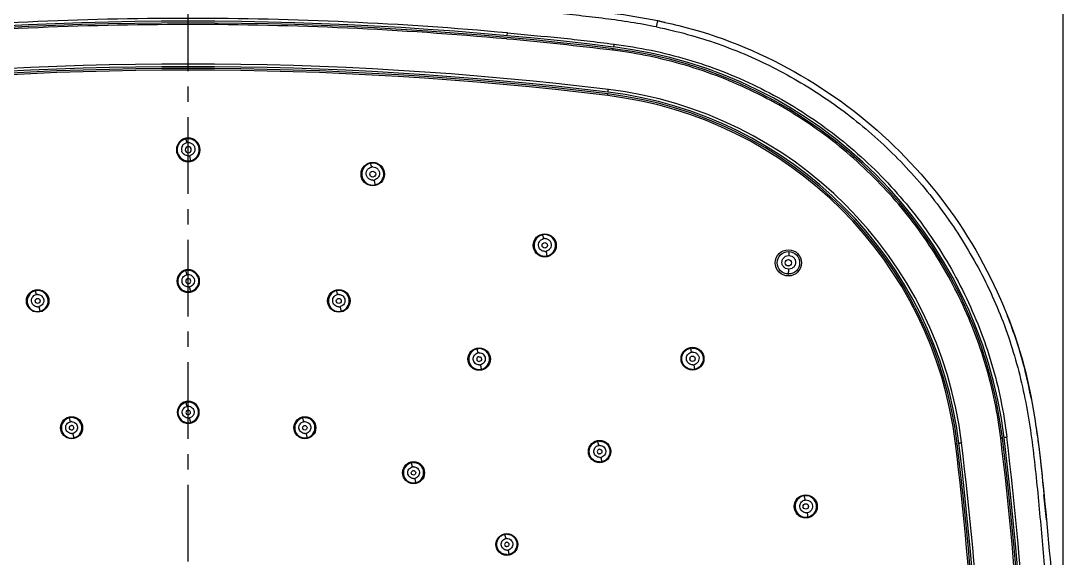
# Model space of a CAD drawing. Extents: x 60834 to 61254, y -28661 to -28364.
# Drawn here: x 60974.4 to 61093.5, y -28491.6 to -28430.2 of the extents above; entities that cross this region are included whole.
import ezdxf

# ---------------------------------------------------------------- set-up
doc = ezdxf.new("R2010")
doc.units = 0
doc.header["$LTSCALE"] = 7
doc.header["$MEASUREMENT"] = 0
doc.linetypes.add('CENTER', pattern=[2, 1.25, -0.25, 0.25, -0.25])
for name, color, linetype in [('08_ALL_FEATURES', 7, 'CONTINUOUS'), ('CL', 1, 'CENTER'), ('DIM', 2, 'CONTINUOUS')]:
    doc.layers.add(name, color=color, linetype=linetype)

msp = doc.modelspace()

# ---------------------------------------------------------------- linework, layer by layer
at = {"layer": '08_ALL_FEATURES', "color": 7, "linetype": 'Continuous'}
for p, q in [((60993.49, -28430.67), (60993.38, -28430.67)), ((61047.02, -28430.95), (61047.16, -28430.25)), ((61029.95, -28431.94), (61029.97, -28431.63)), ((61029.91, -28432.32), (61029.86, -28432.32)), ((61042.14, -28432.92), (61042.18, -28432.92)), ((61081.87, -28478.42), (61081.88, -28478.46)), ((61087.05, -28477.79), (61087.05, -28477.83))]:
    msp.add_line(p, q, dxfattribs=at)
for centre, radius in [((61014.58, -28447.76), 1.34), ((61014.58, -28447.76), 0.338), ((61034.24, -28455.9), 1.32), ((61034.24, -28455.9), 0.314), ((61062.08, -28457.9), 1.5), ((61062.09, -28457.89), 1.28), ((61062.08, -28457.89), 0.363), ((60976.28, -28462.25), 1.29), ((61010.7, -28462.25), 1.29), ((60976.28, -28462.25), 0.287), ((61010.7, -28462.25), 0.287), ((61026.74, -28468.89), 1.28), ((61051.12, -28468.85), 1.31), ((61051.12, -28468.86), 0.305), ((60980.16, -28476.74), 1.26), ((61006.82, -28476.74), 1.26), ((61040.51, -28479.46), 1.28), ((61019.24, -28481.88), 1.26), ((61064.07, -28485.73), 1.32), ((61064.07, -28485.73), 0.314), ((61029.9, -28490.07), 1.25)]:
    msp.add_circle(centre, radius, dxfattribs=at)
for centre, radius, start, end in [((60993.49, -28832.74), 402.45, 83.0622, 96.9378), ((60993.49, -28832.74), 402.25, 83.0622, 96.9378), ((60993.49, -28832.58), 402.61, 90.0151, 95.1995), ((60993.48, -28832.5), 401.83, 90.0148, 95.2007), ((60993.49, -28832.49), 402.52, 84.7996, 90), ((60993.49, -28832.59), 401.92, 84.8077, 90), ((61035.23, -28489.63), 60.56, 77.8154, 78.6313), ((60993.7, -28830.34), 399.66, 83.0512, 84.8025), ((61035.91, -28484.06), 51.2, 6.9378, 83.0622), ((61035.91, -28484.06), 51, 6.9378, 83.0622), ((60993.49, -28832.51), 397.33, 83.0574, 96.9423), ((60993.49, -28832.74), 397.25, 83.0622, 96.9378), ((60993.49, -28832.74), 397.05, 83.0622, 96.9378), ((60993.49, -28832.52), 396.64, 83.0573, 96.9426), ((61035.91, -28484.06), 45.61, 6.9502, 83.0466), ((61035.91, -28484.06), 45.8, 6.9378, 83.0622), ((61035.91, -28484.06), 46, 6.9378, 83.0622), ((61022.29, -28435.81), 19.35, 352.7586, 353.208), ((61035.91, -28484.06), 46.31, 7.0008, 83.0485), ((60993.49, -28444.98), 1.35, 90.0113, 269.9887), ((60993.49, -28444.98), 1.27, 101.3871, 269.9998), ((60993.48, -28444.97), 1.25, 89.7988, 101.3225), ((60993.49, -28444.98), 1.35, 270.0113, 89.9887), ((60993.49, -28444.98), 1.27, 281.4328, 90), ((60993.47, -28444.91), 0.757, 148.421, 197.1143), ((60993.49, -28444.98), 0.347, 90.0037, 269.9963), ((60993.49, -28444.93), 0.782, 90.0279, 101.127), ((60993.49, -28444.98), 0.347, 270.0038, 89.9962), ((60993.49, -28444.9), 0.777, 264.6391, 269.8906), ((60993.49, -28444.89), 0.781, 270.0218, 281.1278), ((60993.49, -28444.99), 1.25, 269.8256, 281.3696), ((61014.58, -28447.76), 1.26, 101.2224, 269.9893), ((61014.58, -28447.74), 1.24, 89.8126, 101.1599), ((61014.59, -28447.7), 0.758, 90.2366, 101.2544), ((61014.58, -28447.76), 1.26, 281.2784, 90.0106), ((61014.59, -28447.7), 0.749, 270.1337, 281.3044), ((61014.58, -28447.77), 1.24, 269.8214, 281.2181), ((61034.24, -28455.9), 1.23, 100.9322, 269.9735), ((61034.23, -28455.89), 1.22, 89.8348, 100.8744), ((61034.24, -28455.9), 1.23, 280.9967, 90.0264), ((61034.25, -28455.86), 0.736, 90.5128, 100.9412), ((61034.24, -28455.91), 1.22, 269.8185, 280.9424), ((61034.25, -28455.86), 0.728, 270.4156, 280.986), ((61062.13, -28457.84), 0.783, 87.6319, 93.4698), ((60993.49, -28459.98), 1.3, 90.0055, 269.9945), ((60993.49, -28459.98), 1.21, 101.7036, 269.9999), ((60993.48, -28459.97), 1.2, 89.8113, 101.6426), ((60993.49, -28459.95), 0.716, 90.02, 101.6146), ((60993.49, -28459.98), 1.3, 270.0055, 89.9945), ((60993.49, -28459.98), 1.21, 281.7301, 90), ((61062.08, -28457.93), 1.25, 267.6624, 269.9231), ((61062.13, -28457.84), 0.784, 267.6252, 273.5069), ((60993.49, -28459.98), 0.292, 90.0015, 269.9985), ((60993.49, -28459.98), 0.292, 270.0021, 89.9979), ((60993.49, -28459.94), 0.716, 270.0201, 281.6122), ((60976.28, -28462.26), 1.2, 101.8888, 89.9941), ((60976.27, -28462.24), 1.19, 89.8064, 101.8267), ((60976.27, -28462.22), 0.711, 89.9259, 101.8247), ((60993.49, -28459.99), 1.2, 269.8501, 281.6751), ((61010.7, -28462.25), 1.2, 101.5637, 269.994), ((61010.69, -28462.24), 1.19, 89.8176, 101.5039), ((61010.7, -28462.22), 0.711, 90.1122, 101.4681), ((61010.7, -28462.25), 1.2, 281.5971, 90.0059), ((60976.27, -28462.21), 0.711, 269.9248, 281.8227), ((61010.7, -28462.21), 0.711, 270.113, 281.4663), ((61010.7, -28462.26), 1.19, 269.8453, 281.5432), ((61026.74, -28468.89), 1.19, 101.2913, 269.9836), ((61026.73, -28468.88), 1.18, 89.8289, 101.2339), ((61026.74, -28468.89), 1.19, 281.3337, 90.0163), ((61051.11, -28468.84), 1.21, 89.8833, 99.9661), ((61026.74, -28468.87), 0.698, 90.3046, 101.2254), ((61051.15, -28468.83), 0.726, 91.3576, 100.0612), ((61026.74, -28468.9), 1.18, 269.8376, 281.2822), ((61026.74, -28468.86), 0.698, 270.3041, 281.2223), ((61051.12, -28468.87), 1.21, 269.7914, 280.0779), ((61051.15, -28468.83), 0.719, 271.2827, 280.1003), ((60993.49, -28474.98), 1.26, 90.0044, 269.9956), ((60993.48, -28474.97), 1.16, 89.8146, 101.7823), ((60993.49, -28474.98), 1.26, 270.0044, 89.9956), ((60993.49, -28474.98), 1.18, 281.8646, 89.9955), ((61026.33, -28485.58), 64.67, 10.789, 11.347), ((60993.49, -28474.99), 1.17, 101.8476, 281.8071), ((60993.49, -28474.96), 0.68, 90.0203, 101.7966), ((60980.16, -28476.75), 1.17, 101.9693, 89.9918), ((60980.15, -28476.73), 1.16, 89.8115, 101.9032), ((60980.16, -28476.72), 0.678, 89.9529, 101.9258), ((60993.49, -28474.96), 0.671, 269.9395, 281.8752), ((61006.82, -28476.75), 1.16, 101.7485, 89.999), ((61006.81, -28476.73), 1.16, 89.8182, 101.6842), ((61006.82, -28476.72), 0.678, 90.0879, 101.6956), ((60980.16, -28476.72), 0.669, 269.8731, 282.0036), ((61006.82, -28476.72), 0.669, 270.0094, 281.7721), ((61040.51, -28479.45), 1.17, 89.8583, 100.5554), ((60687.51, -28526.48), 396.58, 359.9995, 6.943), ((60687.24, -28526.49), 397.05, 353.0622, 6.9378), ((60687.24, -28526.49), 397.25, 353.0622, 6.9378), ((61084.15, -28497.58), 19.25, 96.7876, 97.2428), ((60687.76, -28526.47), 397.03, 359.9973, 6.9449), ((60687.55, -28526.48), 401.75, 359.9995, 6.9431), ((60687.24, -28526.49), 402.25, 353.0622, 6.9378), ((60687.24, -28526.49), 402.45, 353.0622, 6.9378), ((60687.72, -28526.47), 402.28, 359.9981, 6.9446), ((61040.53, -28479.44), 0.691, 90.8425, 100.5593), ((61019.24, -28481.89), 1.16, 101.5413, 90.0061), ((61019.23, -28481.87), 1.16, 89.8247, 101.4787), ((61040.51, -28479.47), 1.18, 269.8159, 280.6341), ((61040.53, -28479.45), 0.682, 270.7652, 280.6018), ((61019.24, -28481.87), 0.672, 90.2254, 101.5112), ((61019.24, -28481.86), 0.672, 270.2254, 281.509), ((61064.07, -28485.73), 1.23, 98.9313, 269.8881), ((61064.07, -28485.71), 1.21, 92.0048, 98.9099), ((61064.07, -28485.73), 1.23, 279.0911, 92.0196), ((60546.75, -28539.44), 547.32, 5.4714, 5.7725), ((61064.12, -28485.72), 0.729, 92.1606, 98.9858), ((61064.12, -28485.73), 0.725, 272.1288, 278.9888), ((61064.07, -28485.75), 1.22, 269.76, 279.0598), ((61029.9, -28490.06), 1.15, 89.8429, 100.9961), ((61029.92, -28490.06), 0.668, 90.5982, 101.0349), ((61029.91, -28490.08), 1.16, 269.8318, 281.0521), ((61029.92, -28490.05), 0.668, 270.5984, 281.0344)]:
    msp.add_arc(centre, radius, start, end, dxfattribs=at)
for points, knots in [([(61047.16, -28430.25), (61045.42, -28429.9), (61041.91, -28429.35), (61036.62, -28428.77), (61031.34, -28428.25), (61024.3, -28427.64), (61015.49, -28427.03), (61004.9, -28426.6), (60990.76, -28426.39), (60973.09, -28426.8), (60958.99, -28427.91), (60951.97, -28428.62)], [0, 0, 0, 0, 0.055866, 0.111568, 0.167103, 0.22262, 0.333628, 0.444646, 0.555741, 0.778014, 1, 1, 1, 1]), ([(61047.02, -28430.95), (61045.08, -28430.55), (61042.13, -28430.1), (61038.19, -28429.65), (61035.23, -28429.34), (61032.26, -28429.05), (61028.31, -28428.69), (61021.39, -28428.13), (61011.49, -28427.53), (60999.59, -28427.17), (60987.68, -28427.17), (60975.78, -28427.52), (60963.89, -28428.23), (60955.98, -28428.93), (60952.04, -28429.31)], [0, 0, 0, 0, 0.062491, 0.093764, 0.125027, 0.156277, 0.187521, 0.250011, 0.37501, 0.500006, 0.625003, 0.750002, 0.875001, 1, 1, 1, 1]), ([(61047.16, -28430.25), (61048.24, -28430.47), (61053.94, -28431.77), (61063.83, -28435.96), (61075.27, -28444.74), (61084, -28456.12), (61089.66, -28469.48), (61091.28, -28483.68), (61092.57, -28497.94), (61093.32, -28512.21), (61093.49, -28521.73), (61093.49, -28526.49)], [0, 0, 0, 0, 0.028029, 0.149526, 0.271022, 0.392518, 0.514015, 0.635511, 0.757007, 0.878504, 1, 1, 1, 1]), ([(61029.97, -28431.63), (61032, -28431.81), (61036.06, -28432.19), (61040.12, -28432.63), (61042.14, -28432.92)], [0, 0, 0, 0, 0.5, 1, 1, 1, 1]), ([(61047.02, -28430.95), (61049.4, -28431.43), (61054.1, -28432.72), (61060.81, -28435.63), (61067.06, -28439.41), (61072.75, -28443.99), (61077.79, -28449.28), (61082.06, -28455.21), (61084.97, -28460.56), (61086.82, -28465.06), (61087.96, -28468.53), (61088.87, -28472.06), (61089.79, -28476.83), (61090.34, -28481.66), (61090.8, -28486.5), (61091.24, -28491.33), (61091.74, -28497.38), (61092.21, -28504.65), (61092.54, -28511.92), (61092.74, -28519.2), (61092.79, -28524.06), (61092.79, -28526.49)], [0, 0, 0, 0, 0.062498, 0.125001, 0.187496, 0.249997, 0.312492, 0.374998, 0.437518, 0.468789, 0.500072, 0.531356, 0.562607, 0.625099, 0.656361, 0.687607, 0.750073, 0.81255, 0.875037, 0.93752, 1, 1, 1, 1]), ([(61042.14, -28432.92), (61042.14, -28432.95), (61042.13, -28433.01), (61042.12, -28433.08), (61042.11, -28433.13), (61042.11, -28433.17), (61042.11, -28433.2), (61042.1, -28433.22), (61042.1, -28433.23), (61042.1, -28433.23)], [0, 0, 0, 0, 0.345195, 0.525209, 0.688564, 0.821383, 0.919072, 0.979361, 1, 1, 1, 1]), ([(61042.18, -28432.92), (61045.01, -28433.27), (61050.61, -28434.43), (61058.59, -28437.54), (61065.96, -28441.91), (61072.49, -28447.46), (61078.04, -28453.99), (61082.42, -28461.37), (61085.54, -28469.35), (61086.7, -28474.96), (61087.05, -28477.79)], [0, 0, 0, 0, 0.124953, 0.249901, 0.374875, 0.499798, 0.624776, 0.749698, 0.874894, 1, 1, 1, 1]), ([(61042.05, -28433.62), (61042.06, -28433.59), (61042.06, -28433.55), (61042.07, -28433.5), (61042.07, -28433.46), (61042.08, -28433.45), (61042.07, -28433.44), (61042.08, -28433.43), (61042.08, -28433.43)], [0, 0, 0, 0, 0.390303, 0.720488, 0.841521, 0.928782, 0.981764, 1, 1, 1, 1]), ([(61086.36, -28477.92), (61086.02, -28475.13), (61084.88, -28469.6), (61081.8, -28461.71), (61077.49, -28454.43), (61072.01, -28447.98), (61065.56, -28442.5), (61058.28, -28438.18), (61050.39, -28435.1), (61044.85, -28433.96), (61042.06, -28433.61)], [0, 0, 0, 0, 0.124961, 0.249902, 0.374878, 0.4998, 0.624775, 0.749698, 0.874891, 1, 1, 1, 1]), ([(61041.43, -28438.79), (61041.43, -28438.77), (61041.43, -28438.72), (61041.44, -28438.66), (61041.44, -28438.63), (61041.45, -28438.61), (61041.45, -28438.6), (61041.45, -28438.59), (61041.45, -28438.59)], [0, 0, 0, 0, 0.386327, 0.717961, 0.840189, 0.928374, 0.98184, 1, 1, 1, 1]), ([(61041.47, -28438.39), (61041.47, -28438.39), (61041.47, -28438.39), (61041.47, -28438.38), (61041.48, -28438.37), (61041.48, -28438.36), (61041.48, -28438.35)], [0, 0, 0, 0, 0.065346, 0.256409, 0.569353, 1, 1, 1, 1]), ([(61041.48, -28438.35), (61041.48, -28438.35), (61041.48, -28438.31), (61041.49, -28438.27), (61041.49, -28438.24)], [0, 0, 0, 0, 0.197507, 1, 1, 1, 1]), ([(60993.34, -28444.16), (60993.33, -28444.11), (60993.3, -28444.01), (60993.28, -28443.89), (60993.26, -28443.82), (60993.25, -28443.78), (60993.24, -28443.76), (60993.24, -28443.74), (60993.24, -28443.74)], [0, 0, 0, 0, 0.371457, 0.700572, 0.826913, 0.919625, 0.976625, 1, 1, 1, 1]), ([(60992.83, -28444.51), (60992.88, -28444.42), (60993.03, -28444.27), (60993.23, -28444.18), (60993.34, -28444.16)], [0, 0, 0, 0, 0.499035, 1, 1, 1, 1]), ([(60993.49, -28444.15), (60993.59, -28444.15), (60993.81, -28444.19), (60993.99, -28444.32), (60994.06, -28444.4)], [0, 0, 0, 0, 0.500813, 1, 1, 1, 1]), ([(60994.06, -28444.4), (60994.13, -28444.48), (60994.24, -28444.67), (60994.27, -28444.89), (60994.25, -28445)], [0, 0, 0, 0, 0.500565, 1, 1, 1, 1]), ([(60993.42, -28445.67), (60993.32, -28445.66), (60993.13, -28445.61), (60992.97, -28445.49), (60992.91, -28445.41)], [0, 0, 0, 0, 0.501062, 1, 1, 1, 1]), ([(60994.15, -28445.3), (60994.09, -28445.39), (60993.94, -28445.55), (60993.74, -28445.64), (60993.64, -28445.66)], [0, 0, 0, 0, 0.499078, 1, 1, 1, 1]), ([(60993.64, -28445.66), (60993.65, -28445.72), (60993.67, -28445.82), (60993.69, -28445.95), (60993.71, -28446.04), (60993.72, -28446.11), (60993.73, -28446.17), (60993.74, -28446.2), (60993.74, -28446.22), (60993.74, -28446.22)], [0, 0, 0, 0, 0.346049, 0.522495, 0.68417, 0.818594, 0.917149, 0.976591, 1, 1, 1, 1]), ([(61013.94, -28447.31), (61013.99, -28447.22), (61014.14, -28447.06), (61014.34, -28446.97), (61014.44, -28446.95)], [0, 0, 0, 0, 0.499159, 1, 1, 1, 1]), ([(61014.44, -28446.95), (61014.43, -28446.9), (61014.41, -28446.8), (61014.38, -28446.68), (61014.36, -28446.6), (61014.35, -28446.56), (61014.34, -28446.54), (61014.34, -28446.53), (61014.34, -28446.53)], [0, 0, 0, 0, 0.371159, 0.700405, 0.826571, 0.919473, 0.976517, 1, 1, 1, 1]), ([(61014.58, -28446.94), (61014.69, -28446.94), (61014.9, -28446.98), (61015.08, -28447.11), (61015.15, -28447.19)], [0, 0, 0, 0, 0.500539, 1, 1, 1, 1]), ([(61014.59, -28448.45), (61014.48, -28448.45), (61014.27, -28448.41), (61014.09, -28448.28), (61014.02, -28448.2)], [0, 0, 0, 0, 0.500535, 1, 1, 1, 1]), ([(61015.23, -28448.08), (61015.18, -28448.17), (61015.03, -28448.33), (61014.84, -28448.42), (61014.73, -28448.44)], [0, 0, 0, 0, 0.499238, 1, 1, 1, 1]), ([(61014.73, -28448.44), (61014.75, -28448.5), (61014.76, -28448.6), (61014.79, -28448.72), (61014.8, -28448.81), (61014.81, -28448.88), (61014.82, -28448.94), (61014.83, -28448.97), (61014.83, -28448.99), (61014.83, -28448.99)], [0, 0, 0, 0, 0.348859, 0.525204, 0.686172, 0.819282, 0.917439, 0.976621, 1, 1, 1, 1]), ([(61034.11, -28455.13), (61034.1, -28455.08), (61034.08, -28454.98), (61034.05, -28454.85), (61034.03, -28454.77), (61034.02, -28454.73), (61034.01, -28454.71), (61034.01, -28454.69), (61034, -28454.69)], [0, 0, 0, 0, 0.368008, 0.698327, 0.825409, 0.919001, 0.976353, 1, 1, 1, 1]), ([(61033.62, -28455.48), (61033.67, -28455.39), (61033.82, -28455.24), (61034.01, -28455.15), (61034.11, -28455.13)], [0, 0, 0, 0, 0.499522, 1, 1, 1, 1]), ([(61034.24, -28455.12), (61034.34, -28455.12), (61034.55, -28455.16), (61034.72, -28455.29), (61034.79, -28455.36)], [0, 0, 0, 0, 0.500151, 1, 1, 1, 1]), ([(61034.25, -28456.59), (61034.1, -28456.59), (61033.78, -28456.49), (61033.59, -28456.22), (61033.55, -28456.07)], [0, 0, 0, 0, 0.500526, 1, 1, 1, 1]), ([(61034.88, -28456.23), (61034.82, -28456.32), (61034.68, -28456.47), (61034.49, -28456.56), (61034.39, -28456.58)], [0, 0, 0, 0, 0.499571, 1, 1, 1, 1]), ([(61034.39, -28456.58), (61034.4, -28456.64), (61034.42, -28456.73), (61034.44, -28456.85), (61034.45, -28456.94), (61034.46, -28457.01), (61034.47, -28457.06), (61034.47, -28457.09), (61034.47, -28457.11), (61034.47, -28457.11)], [0, 0, 0, 0, 0.352471, 0.528601, 0.688578, 0.820536, 0.917766, 0.976526, 1, 1, 1, 1]), ([(61062.1, -28458.63), (61061.98, -28458.62), (61061.76, -28458.56), (61061.49, -28458.34), (61061.34, -28458.02), (61061.34, -28457.67), (61061.49, -28457.36), (61061.75, -28457.13), (61061.97, -28457.07), (61062.08, -28457.06)], [0, 0, 0, 0, 0.141904, 0.285367, 0.42936, 0.57305, 0.716101, 0.858423, 1, 1, 1, 1]), ([(61062.16, -28457.06), (61062.16, -28457.01), (61062.17, -28456.92), (61062.16, -28456.82), (61062.16, -28456.75), (61062.16, -28456.7), (61062.15, -28456.67), (61062.15, -28456.65), (61062.14, -28456.63), (61062.14, -28456.62), (61062.13, -28456.61)], [0, 0, 0, 0, 0.36544, 0.538623, 0.692564, 0.818961, 0.87002, 0.91245, 0.971383, 1, 1, 1, 1]), ([(61062.16, -28457.06), (61062.27, -28457.07), (61062.5, -28457.12), (61062.77, -28457.35), (61062.92, -28457.66), (61062.92, -28458.01), (61062.77, -28458.33), (61062.51, -28458.55), (61062.29, -28458.62), (61062.18, -28458.62)], [0, 0, 0, 0, 0.142362, 0.285542, 0.428955, 0.572026, 0.714747, 0.857221, 1, 1, 1, 1]), ([(60992.88, -28459.58), (60992.93, -28459.5), (60993.06, -28459.35), (60993.25, -28459.27), (60993.34, -28459.25)], [0, 0, 0, 0, 0.499714, 1, 1, 1, 1]), ([(60993.34, -28459.25), (60993.33, -28459.19), (60993.31, -28459.09), (60993.28, -28458.96), (60993.26, -28458.88), (60993.25, -28458.84), (60993.25, -28458.81), (60993.24, -28458.8), (60993.24, -28458.8)], [0, 0, 0, 0, 0.367419, 0.698706, 0.826288, 0.92013, 0.977305, 1, 1, 1, 1]), ([(60993.49, -28459.23), (60993.63, -28459.23), (60993.94, -28459.33), (60994.12, -28459.59), (60994.16, -28459.73)], [0, 0, 0, 0, 0.500479, 1, 1, 1, 1]), ([(61062.1, -28458.63), (61062.09, -28458.69), (61062.09, -28458.79), (61062.08, -28458.91), (61062.07, -28459), (61062.06, -28459.06), (61062.05, -28459.1), (61062.05, -28459.13), (61062.04, -28459.15), (61062.03, -28459.17), (61062.03, -28459.17)], [0, 0, 0, 0, 0.34829, 0.523388, 0.68284, 0.815135, 0.868496, 0.912557, 0.972589, 1, 1, 1, 1]), ([(60993.49, -28460.65), (60993.34, -28460.65), (60993.04, -28460.56), (60992.85, -28460.3), (60992.81, -28460.15)], [0, 0, 0, 0, 0.500495, 1, 1, 1, 1]), ([(60994.1, -28460.3), (60994.05, -28460.39), (60993.91, -28460.54), (60993.73, -28460.62), (60993.63, -28460.64)], [0, 0, 0, 0, 0.499715, 1, 1, 1, 1]), ([(60993.63, -28460.64), (60993.64, -28460.7), (60993.67, -28460.82), (60993.7, -28460.97), (60993.72, -28461.07), (60993.73, -28461.12), (60993.73, -28461.15), (60993.73, -28461.16), (60993.73, -28461.17)], [0, 0, 0, 0, 0.353492, 0.689826, 0.821738, 0.918839, 0.977326, 1, 1, 1, 1]), ([(60975.66, -28461.85), (60975.71, -28461.77), (60975.85, -28461.62), (60976.03, -28461.54), (60976.13, -28461.52)], [0, 0, 0, 0, 0.49976, 1, 1, 1, 1]), ([(60976.13, -28461.52), (60976.12, -28461.47), (60976.09, -28461.36), (60976.07, -28461.24), (60976.05, -28461.15), (60976.04, -28461.11), (60976.03, -28461.08), (60976.03, -28461.07)], [0, 0, 0, 0, 0.367223, 0.69869, 0.826375, 0.920278, 1, 1, 1, 1]), ([(60976.27, -28461.51), (60976.42, -28461.51), (60976.72, -28461.6), (60976.9, -28461.86), (60976.95, -28462)], [0, 0, 0, 0, 0.500441, 1, 1, 1, 1]), ([(61010.09, -28461.85), (61010.14, -28461.77), (61010.28, -28461.62), (61010.46, -28461.54), (61010.56, -28461.52)], [0, 0, 0, 0, 0.499738, 1, 1, 1, 1]), ([(61010.56, -28461.52), (61010.55, -28461.47), (61010.53, -28461.36), (61010.5, -28461.24), (61010.48, -28461.15), (61010.47, -28461.11), (61010.46, -28461.08), (61010.46, -28461.07), (61010.46, -28461.07)], [0, 0, 0, 0, 0.366944, 0.698352, 0.826052, 0.919988, 0.97722, 1, 1, 1, 1]), ([(61010.7, -28461.51), (61010.85, -28461.51), (61011.15, -28461.6), (61011.33, -28461.86), (61011.37, -28462)], [0, 0, 0, 0, 0.500409, 1, 1, 1, 1]), ([(60976.27, -28462.92), (60976.12, -28462.92), (60975.82, -28462.82), (60975.64, -28462.56), (60975.6, -28462.42)], [0, 0, 0, 0, 0.50046, 1, 1, 1, 1]), ([(60976.88, -28462.57), (60976.83, -28462.65), (60976.7, -28462.8), (60976.51, -28462.88), (60976.42, -28462.9)], [0, 0, 0, 0, 0.499761, 1, 1, 1, 1]), ([(60976.42, -28462.9), (60976.43, -28462.96), (60976.46, -28463.08), (60976.49, -28463.23), (60976.51, -28463.33), (60976.52, -28463.38), (60976.52, -28463.41), (60976.52, -28463.42), (60976.52, -28463.43)], [0, 0, 0, 0, 0.353926, 0.690193, 0.822002, 0.919009, 0.977425, 1, 1, 1, 1]), ([(61010.7, -28462.92), (61010.56, -28462.92), (61010.25, -28462.82), (61010.07, -28462.56), (61010.03, -28462.42)], [0, 0, 0, 0, 0.500426, 1, 1, 1, 1]), ([(61011.31, -28462.57), (61011.26, -28462.65), (61011.12, -28462.8), (61010.94, -28462.88), (61010.84, -28462.9)], [0, 0, 0, 0, 0.499738, 1, 1, 1, 1]), ([(61010.84, -28462.9), (61010.85, -28462.96), (61010.88, -28463.09), (61010.91, -28463.23), (61010.93, -28463.33), (61010.94, -28463.38), (61010.94, -28463.41), (61010.94, -28463.43), (61010.94, -28463.43)], [0, 0, 0, 0, 0.354028, 0.690129, 0.821848, 0.918808, 0.977254, 1, 1, 1, 1]), ([(61089.73, -28472.85), (61089.52, -28471.77), (61088.83, -28468.77), (61087.86, -28465.84), (61087.14, -28463.99)], [0, 0, 0, 0, 0.359648, 1, 1, 1, 1]), ([(61026.61, -28468.18), (61026.6, -28468.13), (61026.57, -28468.02), (61026.55, -28467.89), (61026.53, -28467.81), (61026.52, -28467.76), (61026.51, -28467.74), (61026.51, -28467.73), (61026.5, -28467.72)], [0, 0, 0, 0, 0.365607, 0.697407, 0.825471, 0.919691, 0.977074, 1, 1, 1, 1]), ([(61051.12, -28470.08), (61050.97, -28470.08), (61050.66, -28470.02), (61050.27, -28469.77), (61049.99, -28469.4), (61049.87, -28468.96), (61049.92, -28468.5), (61050.13, -28468.09), (61050.47, -28467.79), (61050.76, -28467.68), (61050.9, -28467.65)], [0, 0, 0, 0, 0.124973, 0.250741, 0.37609, 0.500818, 0.625783, 0.750428, 0.874859, 1, 1, 1, 1]), ([(61051.02, -28468.11), (61051.01, -28468.06), (61050.99, -28467.95), (61050.96, -28467.82), (61050.94, -28467.73), (61050.93, -28467.69), (61050.91, -28467.67), (61050.91, -28467.65), (61050.9, -28467.65)], [0, 0, 0, 0, 0.363208, 0.693983, 0.821996, 0.916502, 0.974708, 1, 1, 1, 1]), ([(61051.12, -28467.63), (61051.27, -28467.63), (61051.57, -28467.69), (61052.09, -28468.01), (61052.46, -28468.73), (61052.22, -28469.52), (61051.77, -28469.92), (61051.48, -28470.03), (61051.33, -28470.06)], [0, 0, 0, 0, 0.126121, 0.251894, 0.499794, 0.747802, 0.873952, 1, 1, 1, 1]), ([(61026.75, -28469.56), (61026.66, -28469.56), (61026.49, -28469.53), (61026.2, -28469.35), (61025.99, -28468.94), (61026.11, -28468.5), (61026.36, -28468.26), (61026.52, -28468.2), (61026.61, -28468.18)], [0, 0, 0, 0, 0.126196, 0.252353, 0.500243, 0.747914, 0.873923, 1, 1, 1, 1]), ([(61026.71, -28468.62), (61026.67, -28468.62), (61026.6, -28468.64), (61026.5, -28468.73), (61026.43, -28468.91), (61026.53, -28469.11), (61026.67, -28469.17), (61026.74, -28469.17)], [0, 0, 0, 0, 0.126262, 0.25436, 0.502246, 0.750977, 1, 1, 1, 1]), ([(61026.71, -28468.62), (61026.74, -28468.62), (61026.82, -28468.62), (61026.95, -28468.69), (61027.04, -28468.88), (61026.96, -28469.11), (61026.81, -28469.17), (61026.74, -28469.17)], [0, 0, 0, 0, 0.126986, 0.253144, 0.502551, 0.751152, 1, 1, 1, 1]), ([(61026.74, -28468.17), (61026.82, -28468.17), (61027, -28468.2), (61027.29, -28468.38), (61027.5, -28468.79), (61027.38, -28469.23), (61027.13, -28469.46), (61026.96, -28469.53), (61026.88, -28469.54)], [0, 0, 0, 0, 0.126184, 0.252337, 0.500215, 0.747897, 0.873912, 1, 1, 1, 1]), ([(61050.43, -28468.74), (61050.45, -28468.59), (61050.58, -28468.29), (61050.87, -28468.14), (61051.02, -28468.11)], [0, 0, 0, 0, 0.499928, 1, 1, 1, 1]), ([(61051.16, -28469.55), (61051.01, -28469.55), (61050.69, -28469.46), (61050.5, -28469.19), (61050.45, -28469.04)], [0, 0, 0, 0, 0.499959, 1, 1, 1, 1]), ([(61051.13, -28468.1), (61051.23, -28468.1), (61051.44, -28468.14), (61051.61, -28468.26), (61051.68, -28468.34)], [0, 0, 0, 0, 0.499755, 1, 1, 1, 1]), ([(61026.88, -28469.54), (61026.89, -28469.6), (61026.91, -28469.7), (61026.93, -28469.82), (61026.95, -28469.9), (61026.96, -28469.96), (61026.97, -28470.01), (61026.97, -28470.04), (61026.97, -28470.06), (61026.97, -28470.06)], [0, 0, 0, 0, 0.355724, 0.531856, 0.691206, 0.822365, 0.918885, 0.977152, 1, 1, 1, 1]), ([(61051.76, -28469.2), (61051.71, -28469.29), (61051.57, -28469.44), (61051.37, -28469.52), (61051.27, -28469.54)], [0, 0, 0, 0, 0.499895, 1, 1, 1, 1]), ([(61051.27, -28469.54), (61051.28, -28469.6), (61051.3, -28469.69), (61051.32, -28469.81), (61051.33, -28469.89), (61051.33, -28469.96), (61051.34, -28470.01), (61051.34, -28470.04), (61051.34, -28470.06), (61051.33, -28470.06)], [0, 0, 0, 0, 0.355361, 0.530764, 0.689304, 0.819856, 0.916199, 0.975015, 1, 1, 1, 1]), ([(60993.49, -28475.64), (60993.4, -28475.63), (60993.24, -28475.61), (60992.95, -28475.43), (60992.75, -28475.04), (60992.87, -28474.61), (60993.11, -28474.38), (60993.27, -28474.32), (60993.35, -28474.3)], [0, 0, 0, 0, 0.126137, 0.252222, 0.500079, 0.747871, 0.873919, 1, 1, 1, 1]), ([(60993.46, -28474.73), (60993.4, -28474.73), (60993.27, -28474.8), (60993.2, -28475), (60993.29, -28475.19), (60993.42, -28475.24), (60993.49, -28475.24)], [0, 0, 0, 0, 0.250639, 0.499527, 0.749723, 1, 1, 1, 1]), ([(60993.35, -28474.3), (60993.34, -28474.24), (60993.31, -28474.13), (60993.28, -28474), (60993.27, -28473.92), (60993.25, -28473.87), (60993.25, -28473.84), (60993.25, -28473.83)], [0, 0, 0, 0, 0.365218, 0.69751, 0.825832, 0.920185, 1, 1, 1, 1]), ([(60993.49, -28475.24), (60993.55, -28475.24), (60993.7, -28475.18), (60993.78, -28474.97), (60993.69, -28474.8), (60993.57, -28474.73), (60993.49, -28474.73), (60993.46, -28474.73)], [0, 0, 0, 0, 0.248655, 0.497287, 0.745901, 0.873074, 1, 1, 1, 1]), ([(60993.49, -28474.28), (60993.57, -28474.28), (60993.74, -28474.31), (60994.02, -28474.49), (60994.23, -28474.88), (60994.11, -28475.31), (60993.86, -28475.54), (60993.71, -28475.6), (60993.63, -28475.62)], [0, 0, 0, 0, 0.126126, 0.252206, 0.50005, 0.747854, 0.873907, 1, 1, 1, 1]), ([(60980.16, -28477.39), (60980.07, -28477.39), (60979.91, -28477.36), (60979.62, -28477.19), (60979.42, -28476.79), (60979.54, -28476.36), (60979.78, -28476.14), (60979.94, -28476.07), (60980.02, -28476.06)], [0, 0, 0, 0, 0.126123, 0.252193, 0.500048, 0.747867, 0.873921, 1, 1, 1, 1]), ([(60980.02, -28476.06), (60980, -28476), (60979.98, -28475.89), (60979.95, -28475.75), (60979.93, -28475.65), (60979.92, -28475.6), (60979.91, -28475.59)], [0, 0, 0, 0, 0.365096, 0.697463, 0.920218, 1, 1, 1, 1]), ([(60980.16, -28476.04), (60980.24, -28476.04), (60980.4, -28476.07), (60980.69, -28476.24), (60980.89, -28476.64), (60980.77, -28477.07), (60980.53, -28477.29), (60980.38, -28477.36), (60980.3, -28477.38)], [0, 0, 0, 0, 0.126113, 0.252177, 0.50002, 0.74785, 0.873908, 1, 1, 1, 1]), ([(60993.63, -28475.62), (60993.64, -28475.68), (60993.66, -28475.8), (60993.69, -28475.94), (60993.71, -28476.04), (60993.72, -28476.09), (60993.73, -28476.12), (60993.73, -28476.13), (60993.73, -28476.14)], [0, 0, 0, 0, 0.356572, 0.691991, 0.822993, 0.91936, 0.977481, 1, 1, 1, 1]), ([(61006.82, -28477.39), (61006.74, -28477.39), (61006.57, -28477.36), (61006.29, -28477.19), (61006.08, -28476.79), (61006.2, -28476.36), (61006.44, -28476.14), (61006.6, -28476.07), (61006.68, -28476.06)], [0, 0, 0, 0, 0.126134, 0.252225, 0.5001, 0.747891, 0.87393, 1, 1, 1, 1]), ([(61006.68, -28476.06), (61006.67, -28476), (61006.65, -28475.89), (61006.62, -28475.76), (61006.6, -28475.68), (61006.59, -28475.63), (61006.58, -28475.61), (61006.58, -28475.59), (61006.58, -28475.59)], [0, 0, 0, 0, 0.364944, 0.697304, 0.825695, 0.920101, 0.977441, 1, 1, 1, 1]), ([(61006.82, -28476.04), (61006.9, -28476.04), (61007.06, -28476.07), (61007.35, -28476.24), (61007.55, -28476.64), (61007.43, -28477.07), (61007.19, -28477.3), (61007.04, -28477.36), (61006.95, -28477.38)], [0, 0, 0, 0, 0.126124, 0.252209, 0.500071, 0.747873, 0.873917, 1, 1, 1, 1]), ([(60980.16, -28477), (60980.09, -28477), (60979.96, -28476.94), (60979.88, -28476.75), (60979.94, -28476.56), (60980.07, -28476.48), (60980.13, -28476.48)], [0, 0, 0, 0, 0.250163, 0.49998, 0.749152, 1, 1, 1, 1]), ([(60980.16, -28477), (60980.23, -28477), (60980.37, -28476.94), (60980.44, -28476.72), (60980.36, -28476.56), (60980.24, -28476.49), (60980.17, -28476.48), (60980.13, -28476.48)], [0, 0, 0, 0, 0.248663, 0.497314, 0.745923, 0.873083, 1, 1, 1, 1]), ([(60980.3, -28477.38), (60980.31, -28477.44), (60980.33, -28477.55), (60980.37, -28477.71), (60980.39, -28477.82), (60980.4, -28477.87), (60980.4, -28477.89)], [0, 0, 0, 0, 0.356775, 0.692162, 0.91944, 1, 1, 1, 1]), ([(61006.82, -28477), (61006.75, -28477), (61006.62, -28476.94), (61006.53, -28476.75), (61006.59, -28476.59), (61006.69, -28476.51), (61006.76, -28476.48), (61006.79, -28476.48)], [0, 0, 0, 0, 0.249146, 0.497819, 0.745745, 0.873762, 1, 1, 1, 1]), ([(61006.79, -28476.48), (61006.82, -28476.48), (61006.89, -28476.49), (61007.02, -28476.56), (61007.1, -28476.72), (61007.02, -28476.94), (61006.88, -28477), (61006.82, -28477)], [0, 0, 0, 0, 0.126924, 0.254119, 0.50273, 0.751341, 1, 1, 1, 1]), ([(61006.95, -28477.38), (61006.97, -28477.44), (61006.99, -28477.55), (61007.02, -28477.7), (61007.04, -28477.79), (61007.05, -28477.84), (61007.05, -28477.87), (61007.06, -28477.88), (61007.06, -28477.89)], [0, 0, 0, 0, 0.356852, 0.692153, 0.823058, 0.919353, 0.977451, 1, 1, 1, 1]), ([(61090.37, -28476.53), (61090.45, -28477.1), (61090.78, -28479.44), (61091.06, -28482.06), (61091.27, -28484.12), (61091.3, -28484.39)], [0, 0, 0, 0, 0.215133, 0.895932, 1, 1, 1, 1]), ([(61040.51, -28480.65), (61040.36, -28480.65), (61040.07, -28480.59), (61039.69, -28480.36), (61039.42, -28480), (61039.3, -28479.57), (61039.34, -28479.13), (61039.54, -28478.73), (61039.87, -28478.43), (61040.15, -28478.32), (61040.29, -28478.29)], [0, 0, 0, 0, 0.124922, 0.250579, 0.375787, 0.500445, 0.625439, 0.750164, 0.874734, 1, 1, 1, 1]), ([(61040.4, -28478.77), (61040.39, -28478.71), (61040.37, -28478.62), (61040.35, -28478.51), (61040.33, -28478.44), (61040.32, -28478.38), (61040.31, -28478.34), (61040.3, -28478.31), (61040.29, -28478.3), (61040.29, -28478.29)], [0, 0, 0, 0, 0.362985, 0.538233, 0.695173, 0.823789, 0.91851, 0.976302, 1, 1, 1, 1]), ([(61040.51, -28478.27), (61040.65, -28478.27), (61040.95, -28478.33), (61041.45, -28478.64), (61041.81, -28479.34), (61041.59, -28480.1), (61041.15, -28480.49), (61040.87, -28480.6), (61040.73, -28480.63)], [0, 0, 0, 0, 0.126074, 0.251774, 0.499562, 0.747691, 0.87391, 1, 1, 1, 1]), ([(61081.18, -28478.55), (61081.21, -28478.54), (61081.25, -28478.54), (61081.31, -28478.53), (61081.35, -28478.53), (61081.36, -28478.52), (61081.37, -28478.53), (61081.38, -28478.52), (61081.38, -28478.52)], [0, 0, 0, 0, 0.386417, 0.717574, 0.839637, 0.927847, 0.981506, 1, 1, 1, 1]), ([(61081.58, -28478.5), (61081.58, -28478.5), (61081.58, -28478.5), (61081.59, -28478.5), (61081.6, -28478.5), (61081.61, -28478.49), (61081.62, -28478.49)], [0, 0, 0, 0, 0.067375, 0.259081, 0.571327, 1, 1, 1, 1]), ([(61081.62, -28478.49), (61081.63, -28478.49), (61081.66, -28478.49), (61081.7, -28478.48), (61081.73, -28478.48)], [0, 0, 0, 0, 0.197506, 1, 1, 1, 1]), ([(61086.36, -28477.92), (61086.38, -28477.91), (61086.43, -28477.91), (61086.48, -28477.9), (61086.51, -28477.9), (61086.53, -28477.9), (61086.53, -28477.9), (61086.54, -28477.9), (61086.54, -28477.9)], [0, 0, 0, 0, 0.390756, 0.721101, 0.842224, 0.929441, 0.982202, 1, 1, 1, 1]), ([(61087.05, -28477.83), (61087.02, -28477.84), (61086.96, -28477.84), (61086.89, -28477.85), (61086.84, -28477.86), (61086.8, -28477.86), (61086.77, -28477.87), (61086.75, -28477.87), (61086.74, -28477.87), (61086.74, -28477.87)], [0, 0, 0, 0, 0.340979, 0.522002, 0.689446, 0.827393, 0.926829, 0.982815, 1, 1, 1, 1]), ([(61040.54, -28480.13), (61040.45, -28480.13), (61040.28, -28480.1), (61039.99, -28479.93), (61039.78, -28479.52), (61039.9, -28479.08), (61040.16, -28478.84), (61040.32, -28478.78), (61040.4, -28478.77)], [0, 0, 0, 0, 0.126113, 0.252258, 0.500278, 0.748043, 0.874016, 1, 1, 1, 1]), ([(61040.48, -28479.19), (61040.41, -28479.19), (61040.28, -28479.27), (61040.21, -28479.48), (61040.3, -28479.68), (61040.44, -28479.73), (61040.51, -28479.73)], [0, 0, 0, 0, 0.250454, 0.499318, 0.749704, 1, 1, 1, 1]), ([(61040.48, -28479.19), (61040.52, -28479.19), (61040.59, -28479.2), (61040.72, -28479.27), (61040.81, -28479.45), (61040.73, -28479.67), (61040.58, -28479.73), (61040.51, -28479.73)], [0, 0, 0, 0, 0.126903, 0.253055, 0.502584, 0.751262, 1, 1, 1, 1]), ([(61040.52, -28478.75), (61040.6, -28478.75), (61040.77, -28478.78), (61041.07, -28478.96), (61041.28, -28479.37), (61041.16, -28479.81), (61040.9, -28480.04), (61040.74, -28480.1), (61040.66, -28480.12)], [0, 0, 0, 0, 0.1261, 0.252241, 0.500249, 0.748026, 0.874005, 1, 1, 1, 1]), ([(61019.11, -28481.21), (61019.1, -28481.15), (61019.07, -28481.04), (61019.05, -28480.91), (61019.03, -28480.83), (61019.02, -28480.78), (61019.01, -28480.76), (61019.01, -28480.74), (61019, -28480.74)], [0, 0, 0, 0, 0.36417, 0.696755, 0.82536, 0.919936, 0.977365, 1, 1, 1, 1]), ([(61040.66, -28480.12), (61040.67, -28480.18), (61040.68, -28480.27), (61040.7, -28480.39), (61040.72, -28480.47), (61040.72, -28480.53), (61040.73, -28480.58), (61040.73, -28480.61), (61040.73, -28480.63), (61040.73, -28480.63)], [0, 0, 0, 0, 0.357806, 0.533534, 0.691996, 0.822257, 0.918182, 0.976408, 1, 1, 1, 1]), ([(61019.24, -28482.53), (61019.16, -28482.53), (61019, -28482.5), (61018.72, -28482.33), (61018.51, -28481.94), (61018.63, -28481.51), (61018.87, -28481.29), (61019.03, -28481.23), (61019.11, -28481.21)], [0, 0, 0, 0, 0.126118, 0.25221, 0.500121, 0.747927, 0.873954, 1, 1, 1, 1]), ([(61019.24, -28482.14), (61019.17, -28482.14), (61019.05, -28482.08), (61018.96, -28481.9), (61019.02, -28481.74), (61019.12, -28481.66), (61019.18, -28481.64), (61019.21, -28481.64)], [0, 0, 0, 0, 0.248897, 0.497788, 0.745936, 0.873807, 1, 1, 1, 1]), ([(61019.21, -28481.64), (61019.24, -28481.64), (61019.31, -28481.64), (61019.43, -28481.7), (61019.52, -28481.87), (61019.44, -28482.08), (61019.3, -28482.14), (61019.24, -28482.14)], [0, 0, 0, 0, 0.126911, 0.25415, 0.502754, 0.751347, 1, 1, 1, 1]), ([(61019.24, -28481.2), (61019.32, -28481.2), (61019.49, -28481.23), (61019.77, -28481.4), (61019.97, -28481.79), (61019.85, -28482.22), (61019.61, -28482.44), (61019.46, -28482.5), (61019.38, -28482.52)], [0, 0, 0, 0, 0.126107, 0.252194, 0.500093, 0.74791, 0.873942, 1, 1, 1, 1]), ([(61019.38, -28482.52), (61019.39, -28482.58), (61019.41, -28482.7), (61019.44, -28482.84), (61019.46, -28482.93), (61019.47, -28482.98), (61019.47, -28483.01), (61019.47, -28483.02), (61019.47, -28483.03)], [0, 0, 0, 0, 0.357793, 0.692766, 0.823367, 0.919421, 0.977414, 1, 1, 1, 1]), ([(61064, -28485), (61063.99, -28484.94), (61063.97, -28484.83), (61063.94, -28484.69), (61063.92, -28484.6), (61063.9, -28484.56), (61063.89, -28484.53), (61063.88, -28484.52), (61063.88, -28484.52)], [0, 0, 0, 0, 0.358419, 0.688821, 0.817692, 0.912757, 0.972067, 1, 1, 1, 1]), ([(61063.39, -28485.63), (61063.41, -28485.48), (61063.55, -28485.17), (61063.85, -28485.02), (61064, -28485)], [0, 0, 0, 0, 0.500559, 1, 1, 1, 1]), ([(61064.09, -28484.99), (61064.19, -28484.99), (61064.41, -28485.02), (61064.58, -28485.15), (61064.65, -28485.23)], [0, 0, 0, 0, 0.499534, 1, 1, 1, 1]), ([(61064.15, -28486.46), (61063.99, -28486.46), (61063.66, -28486.37), (61063.47, -28486.09), (61063.42, -28485.94)], [0, 0, 0, 0, 0.499356, 1, 1, 1, 1]), ([(61064.74, -28486.11), (61064.69, -28486.2), (61064.54, -28486.35), (61064.34, -28486.43), (61064.23, -28486.45)], [0, 0, 0, 0, 0.500336, 1, 1, 1, 1]), ([(61064.23, -28486.45), (61064.24, -28486.51), (61064.26, -28486.62), (61064.27, -28486.76), (61064.28, -28486.85), (61064.28, -28486.9), (61064.27, -28486.93), (61064.27, -28486.95), (61064.26, -28486.95)], [0, 0, 0, 0, 0.357461, 0.688446, 0.817671, 0.91291, 0.972188, 1, 1, 1, 1]), ([(61029.9, -28491.23), (61029.76, -28491.23), (61029.47, -28491.18), (61029.1, -28490.95), (61028.84, -28490.6), (61028.72, -28490.18), (61028.76, -28489.75), (61028.95, -28489.36), (61029.27, -28489.06), (61029.54, -28488.95), (61029.68, -28488.92)], [0, 0, 0, 0, 0.124898, 0.250505, 0.375643, 0.500266, 0.625271, 0.750032, 0.874668, 1, 1, 1, 1]), ([(61029.79, -28489.4), (61029.78, -28489.34), (61029.76, -28489.26), (61029.74, -28489.15), (61029.72, -28489.07), (61029.7, -28489.01), (61029.69, -28488.97), (61029.69, -28488.94), (61029.68, -28488.93), (61029.68, -28488.92)], [0, 0, 0, 0, 0.362544, 0.538096, 0.695474, 0.824468, 0.919371, 0.977021, 1, 1, 1, 1]), ([(61029.9, -28488.9), (61030.05, -28488.9), (61030.33, -28488.96), (61030.82, -28489.26), (61031.18, -28489.94), (61030.96, -28490.69), (61030.54, -28491.08), (61030.27, -28491.19), (61030.13, -28491.21)], [0, 0, 0, 0, 0.126049, 0.251723, 0.499474, 0.747662, 0.873902, 1, 1, 1, 1]), ([(61029.92, -28490.72), (61029.84, -28490.72), (61029.68, -28490.69), (61029.39, -28490.52), (61029.19, -28490.13), (61029.31, -28489.7), (61029.55, -28489.48), (61029.71, -28489.42), (61029.79, -28489.4)], [0, 0, 0, 0, 0.126088, 0.252181, 0.50014, 0.747976, 0.87399, 1, 1, 1, 1]), ([(61029.88, -28489.82), (61029.82, -28489.82), (61029.69, -28489.9), (61029.63, -28490.08), (61029.71, -28490.27), (61029.84, -28490.32), (61029.9, -28490.32)], [0, 0, 0, 0, 0.250522, 0.499446, 0.749763, 1, 1, 1, 1]), ([(61029.88, -28489.82), (61029.91, -28489.82), (61029.98, -28489.82), (61030.1, -28489.89), (61030.18, -28490.05), (61030.1, -28490.26), (61029.97, -28490.32), (61029.9, -28490.32)], [0, 0, 0, 0, 0.126881, 0.254101, 0.50277, 0.751402, 1, 1, 1, 1]), ([(61029.91, -28489.39), (61029.99, -28489.39), (61030.16, -28489.42), (61030.44, -28489.59), (61030.64, -28489.98), (61030.52, -28490.41), (61030.28, -28490.63), (61030.12, -28490.69), (61030.04, -28490.71)], [0, 0, 0, 0, 0.126076, 0.252164, 0.500111, 0.747959, 0.873978, 1, 1, 1, 1]), ([(61030.04, -28490.71), (61030.06, -28490.77), (61030.07, -28490.86), (61030.09, -28490.98), (61030.11, -28491.05), (61030.12, -28491.12), (61030.13, -28491.17), (61030.13, -28491.19), (61030.13, -28491.21), (61030.13, -28491.21)], [0, 0, 0, 0, 0.359136, 0.534992, 0.69336, 0.823425, 0.919117, 0.977061, 1, 1, 1, 1])]:
    msp.add_open_spline(points, degree=3, knots=knots, dxfattribs=at)
for points in [[(60992.91, -28445.41), (60992.84, -28445.33), (60992.78, -28445.24), (60992.75, -28445.13)], [(60994.25, -28445), (60994.24, -28445.11), (60994.2, -28445.21), (60994.15, -28445.3)], [(61013.86, -28447.92), (61013.83, -28447.82), (61013.82, -28447.71), (61013.83, -28447.6)], [(61013.83, -28447.6), (61013.85, -28447.5), (61013.88, -28447.4), (61013.94, -28447.31)], [(61015.15, -28447.19), (61015.22, -28447.27), (61015.27, -28447.36), (61015.31, -28447.47)], [(61015.31, -28447.47), (61015.34, -28447.57), (61015.35, -28447.68), (61015.34, -28447.78)], [(61014.02, -28448.2), (61013.95, -28448.12), (61013.89, -28448.02), (61013.86, -28447.92)], [(61015.34, -28447.78), (61015.32, -28447.89), (61015.29, -28447.99), (61015.23, -28448.08)], [(61033.55, -28456.07), (61033.52, -28455.97), (61033.51, -28455.87), (61033.52, -28455.77)], [(61033.52, -28455.77), (61033.53, -28455.67), (61033.57, -28455.56), (61033.62, -28455.48)], [(61034.79, -28455.36), (61034.86, -28455.44), (61034.92, -28455.53), (61034.95, -28455.63)], [(61034.98, -28455.94), (61034.96, -28456.04), (61034.93, -28456.14), (61034.88, -28456.23)], [(61034.95, -28455.63), (61034.98, -28455.73), (61034.99, -28455.84), (61034.98, -28455.94)], [(61062.08, -28458.26), (61062.07, -28458.26), (61062.06, -28458.26), (61062.05, -28458.26)], [(60992.81, -28460.15), (60992.78, -28460.06), (60992.77, -28459.96), (60992.78, -28459.86)], [(60992.78, -28459.86), (60992.79, -28459.76), (60992.83, -28459.67), (60992.88, -28459.58)], [(60994.19, -28460.02), (60994.18, -28460.12), (60994.15, -28460.22), (60994.1, -28460.3)], [(60994.16, -28459.73), (60994.19, -28459.82), (60994.2, -28459.93), (60994.19, -28460.02)], [(60975.57, -28462.13), (60975.58, -28462.03), (60975.62, -28461.94), (60975.66, -28461.85)], [(61010, -28462.13), (61010.01, -28462.03), (61010.04, -28461.93), (61010.09, -28461.85)], [(60975.6, -28462.42), (60975.57, -28462.33), (60975.56, -28462.23), (60975.57, -28462.13)], [(60976.97, -28462.29), (60976.96, -28462.39), (60976.93, -28462.48), (60976.88, -28462.57)], [(60976.95, -28462), (60976.98, -28462.09), (60976.99, -28462.19), (60976.97, -28462.29)], [(61010.03, -28462.42), (61010, -28462.33), (61009.99, -28462.23), (61010, -28462.13)], [(61011.4, -28462.29), (61011.39, -28462.39), (61011.36, -28462.49), (61011.31, -28462.57)], [(61011.37, -28462), (61011.4, -28462.09), (61011.41, -28462.19), (61011.4, -28462.29)], [(61050.45, -28469.04), (61050.42, -28468.94), (61050.41, -28468.84), (61050.43, -28468.74)], [(61051.68, -28468.34), (61051.75, -28468.42), (61051.8, -28468.51), (61051.84, -28468.61)], [(61051.86, -28468.91), (61051.85, -28469.01), (61051.82, -28469.11), (61051.76, -28469.2)], [(61051.84, -28468.61), (61051.87, -28468.7), (61051.88, -28468.81), (61051.86, -28468.91)], [(61063.42, -28485.94), (61063.39, -28485.84), (61063.38, -28485.73), (61063.39, -28485.63)], [(61064.65, -28485.23), (61064.73, -28485.3), (61064.78, -28485.4), (61064.81, -28485.5)], [(61064.81, -28485.5), (61064.85, -28485.6), (61064.86, -28485.71), (61064.84, -28485.81)], [(61064.84, -28485.81), (61064.83, -28485.92), (61064.79, -28486.02), (61064.74, -28486.11)]]:
    msp.add_open_spline(points, degree=3, dxfattribs=at)
at = {"layer": 'CL'}
msp.add_line((60993.48, -28632.01), (60993.48, -28424.62), dxfattribs=at)
at = {"layer": 'DIM'}
msp.add_line((61093.49, -28525.58), (61093.49, -28402.7), dxfattribs=at)

doc.saveas('drawing.dxf')
